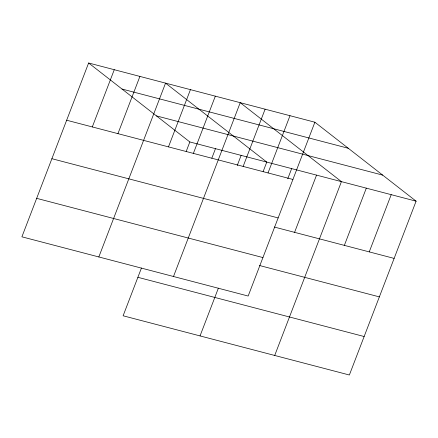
<?xml version="1.0" encoding="UTF-8"?>
<svg xmlns="http://www.w3.org/2000/svg" width="438" height="438" viewBox="0 0 438 438"><rect width="100%" height="100%" fill="white"/><g stroke="black" fill="none" stroke-linecap="round" stroke-linejoin="round"><path stroke-width="0.66" d="M88.629 62.995L21.9 236.821L248.16 296.044L314.889 122.218L88.629 62.995L189.84 141.956L416.1 201.179L349.371 375.005L123.111 315.782L141.452 268.012M92.303 126.938L114.269 69.708M117.942 133.645L139.914 76.42M98.829 256.958L165.553 83.132L266.769 162.087L263.107 171.625M168.477 146.872L190.442 89.642M186.177 151.493L189.84 141.956M193.366 153.388L215.332 96.157M211.822 158.206L215.485 148.663M173.492 276.504L240.221 102.673L341.432 181.633L274.708 355.464M237.221 165.553L241.124 155.375M243.139 166.418L265.11 109.188M200.04 335.919L218.381 288.149M268.029 172.933L290 115.703M287.75 178.775L291.659 168.603M294.577 232.348L316.548 175.118M344.356 245.379L366.321 188.148M369.245 251.888L391.211 194.664M122.027 89.051L348.287 148.274M156.443 115.895L382.697 175.118M66.658 120.226L292.918 179.449M51.887 158.704L278.146 217.927M274.276 227.032L394.134 258.404M36.672 198.348L262.931 257.571M259.504 265.51L379.363 296.882M137.882 277.303L364.142 336.526M314.889 122.218L416.1 201.179"/></g></svg>
